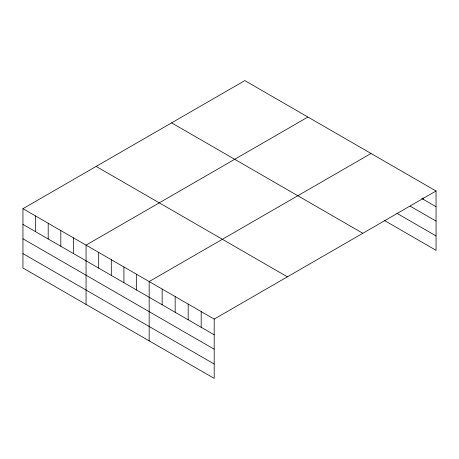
<?xml version="1.0" encoding="UTF-8"?>
<svg xmlns="http://www.w3.org/2000/svg" width="459" height="459" viewBox="0 0 459 459"><rect width="100%" height="100%" fill="white"/><g stroke="black" fill="none" stroke-linecap="round" stroke-linejoin="round"><path stroke-width="0.69" d="M22.95 208.69L214.187 319.097L214.187 378.4L22.95 267.993L22.95 208.69L244.813 80.6L436.05 191.007L436.05 250.31L384.653 220.636M307.92 117.034L86.057 245.123L86.057 304.426M371.033 153.467L149.164 281.562L149.164 340.865M214.187 319.097L436.05 191.007M421.81 198.495L436.05 206.716M410.042 206.085L436.05 221.1M397.041 213.401L436.05 235.926M171.597 122.869L362.834 233.275M96.166 166.422L287.403 276.829M22.95 224.399L214.187 334.812M22.95 238.783L214.187 349.196M22.95 253.609L214.187 364.016M423.049 197.783L423.049 199.212M201.18 311.592L201.18 327.301M188.179 304.082L188.179 319.791M175.172 296.577L175.172 312.286M162.17 289.067L162.17 304.776M136.547 274.275L136.547 289.985M123.924 266.989L123.924 282.698M111.302 259.702L111.302 275.411M98.679 252.41L98.679 268.125M73.434 237.837L73.434 253.546M60.817 230.55L60.817 246.259M48.195 223.263L48.195 238.973M35.572 215.977L35.572 231.686"/></g></svg>
